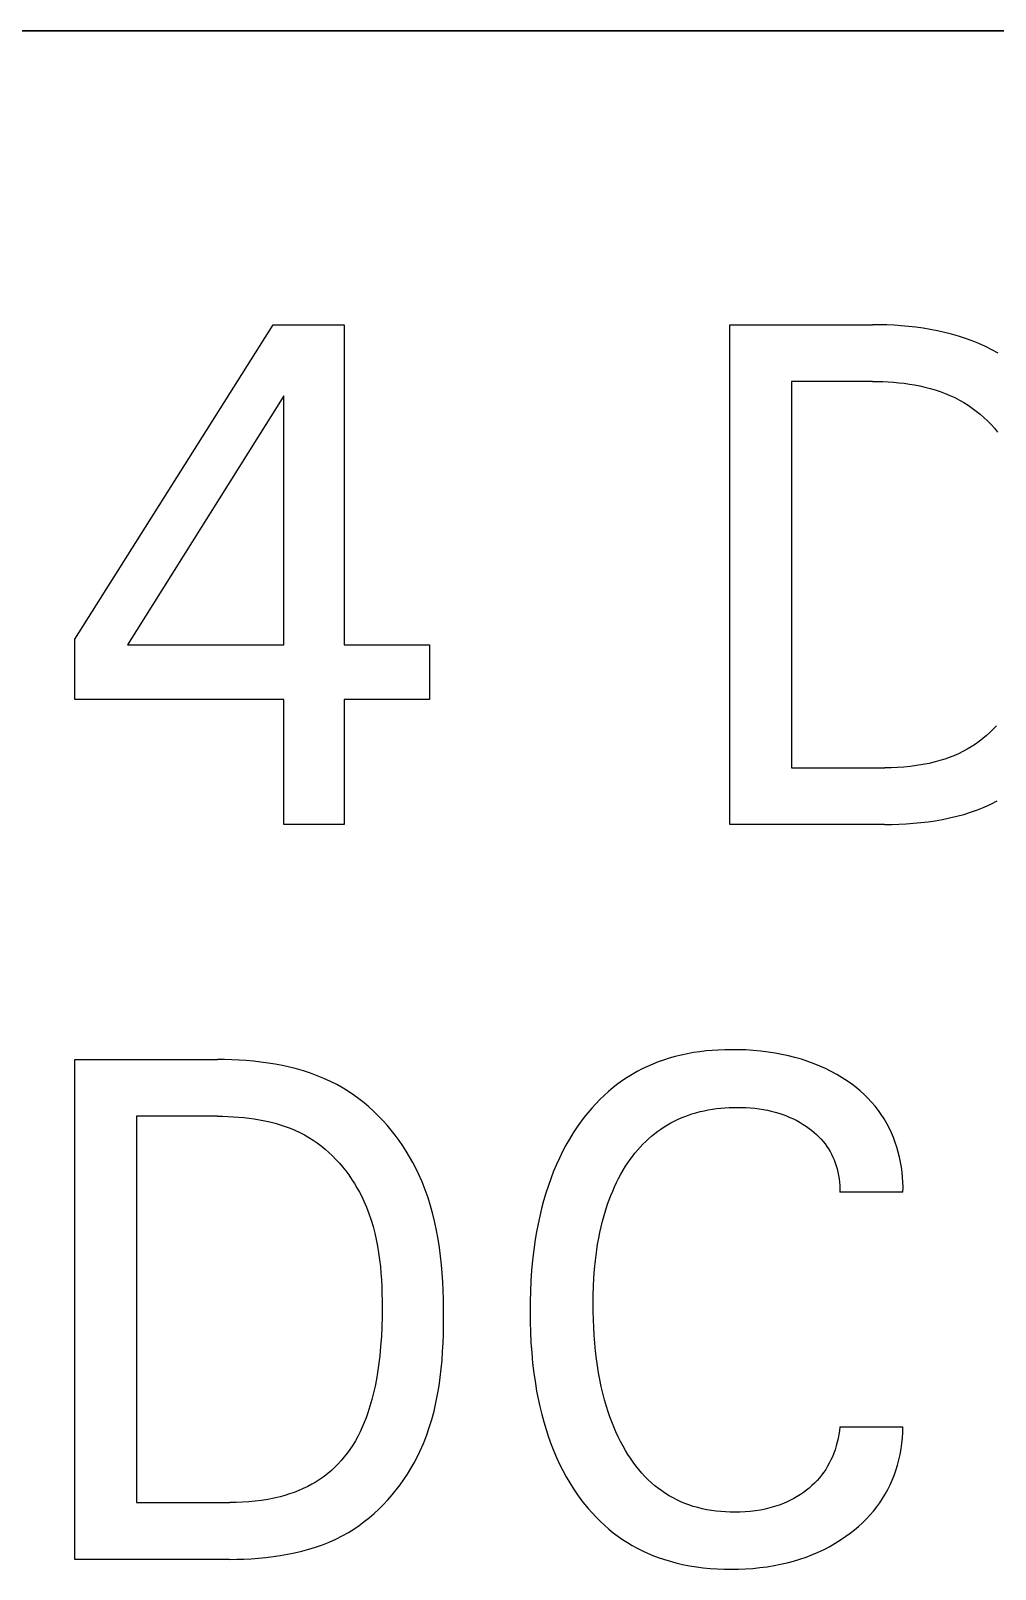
# Model space of a CAD drawing. Extents: x 10 to 952, y 6 to 232.
# Drawn here: x 802.125 to 804.522, y 202.405 to 206.229 of the extents above; entities that cross this region are included whole.
import ezdxf

# ---------------------------------------------------------------- set-up
doc = ezdxf.new("R2010")
doc.units = 0
doc.header["$LTSCALE"] = 5
doc.header["$MEASUREMENT"] = 0
doc.layers.get('0').update_dxf_attribs({"linetype": 'CONTINUOUS'})

msp = doc.modelspace()

# ---------------------------------------------------------------- linework, layer by layer
at = {"color": 7, "linetype": 'Continuous'}
for p, q in [((802.015, 206.2291), (812.2447, 206.2291)), ((812.2447, 206.2291), (802.015, 206.2291)), ((802.2342, 204.7166), (802.727, 205.4984)), ((802.727, 205.4984), (802.9037, 205.4984)), ((802.9037, 205.4984), (802.9037, 204.7025)), ((803.8624, 204.2562), (803.8624, 205.4984)), ((803.8624, 205.4984), (804.2166, 205.4984)), ((804.2344, 205.4982), (804.2166, 205.4984)), ((804.2524, 205.4977), (804.2344, 205.4982)), ((804.2704, 205.4969), (804.2524, 205.4977)), ((804.2885, 205.4957), (804.2704, 205.4969)), ((804.3065, 205.4941), (804.2885, 205.4957)), ((804.3246, 205.4921), (804.3065, 205.4941)), ((804.3426, 205.4896), (804.3246, 205.4921)), ((804.3605, 205.4867), (804.3426, 205.4896)), ((804.3783, 205.4833), (804.3605, 205.4867)), ((804.396, 205.4794), (804.3783, 205.4833)), ((804.4135, 205.475), (804.396, 205.4794)), ((804.4308, 205.47), (804.4135, 205.475)), ((804.4479, 205.4645), (804.4308, 205.47)), ((804.4647, 205.4583), (804.4479, 205.4645)), ((804.4813, 205.4516), (804.4647, 205.4583)), ((804.4976, 205.4442), (804.4813, 205.4516)), ((804.5135, 205.4361), (804.4976, 205.4442)), ((804.5291, 205.4273), (804.5135, 205.4361)), ((804.0153, 205.3575), (804.0153, 204.397)), ((804.2166, 205.3575), (804.0153, 205.3575)), ((804.2166, 205.3575), (804.2296, 205.3574)), ((804.2296, 205.3574), (804.2427, 205.357)), ((804.2427, 205.357), (804.2558, 205.3564)), ((804.2558, 205.3564), (804.269, 205.3555)), ((804.269, 205.3555), (804.2822, 205.3543)), ((804.2822, 205.3543), (804.2953, 205.3528)), ((804.2953, 205.3528), (804.3084, 205.3509)), ((804.3084, 205.3509), (804.3215, 205.3488)), ((804.3215, 205.3488), (804.3345, 205.3462)), ((804.3345, 205.3462), (804.3473, 205.3433)), ((804.3473, 205.3433), (804.3601, 205.34)), ((804.3601, 205.34), (804.3727, 205.3363)), ((804.3727, 205.3363), (804.3851, 205.3322)), ((804.3851, 205.3322), (804.3974, 205.3277)), ((804.3974, 205.3277), (804.4094, 205.3226)), ((802.754, 205.3214), (802.3649, 204.7025)), ((802.754, 204.7025), (802.754, 205.3214)), ((804.4094, 205.3226), (804.4213, 205.3172)), ((804.4213, 205.3172), (804.4329, 205.3112)), ((804.4329, 205.3112), (804.4442, 205.3048)), ((804.4442, 205.3048), (804.4546, 205.2982)), ((804.4546, 205.2982), (804.4648, 205.2912)), ((804.4648, 205.2912), (804.4747, 205.2838)), ((804.4747, 205.2838), (804.4843, 205.2759)), ((804.4843, 205.2759), (804.4936, 205.2677)), ((804.4936, 205.2677), (804.5026, 205.2591)), ((804.5026, 205.2591), (804.5114, 205.2502)), ((804.5114, 205.2502), (804.5198, 205.241)), ((804.5198, 205.241), (804.5279, 205.2314)), ((802.2342, 204.5669), (802.2342, 204.7166)), ((802.3649, 204.7025), (802.754, 204.7025)), ((802.9037, 204.7025), (803.1153, 204.7025)), ((803.1153, 204.7025), (803.1153, 204.5669)), ((802.754, 204.5669), (802.2342, 204.5669)), ((802.754, 204.2562), (802.754, 204.5669)), ((802.9037, 204.5669), (802.9037, 204.2562)), ((803.1153, 204.5669), (802.9037, 204.5669)), ((804.5086, 204.485), (804.5, 204.4771)), ((804.5168, 204.4932), (804.5086, 204.485)), ((804.5247, 204.5017), (804.5168, 204.4932)), ((804.4623, 204.4491), (804.4519, 204.443)), ((804.4725, 204.4557), (804.4623, 204.4491)), ((804.482, 204.4625), (804.4725, 204.4557)), ((804.4911, 204.4696), (804.482, 204.4625)), ((804.5, 204.4771), (804.4911, 204.4696)), ((804.3575, 204.408), (804.342, 204.4049)), ((804.3729, 204.4117), (804.3575, 204.408)), ((804.3846, 204.415), (804.3729, 204.4117)), ((804.3963, 204.4186), (804.3846, 204.415)), ((804.4077, 204.4227), (804.3963, 204.4186)), ((804.4191, 204.4271), (804.4077, 204.4227)), ((804.4302, 204.432), (804.4191, 204.4271)), ((804.4411, 204.4373), (804.4302, 204.432)), ((804.4519, 204.443), (804.4411, 204.4373)), ((804.0153, 204.397), (804.2475, 204.397)), ((804.2633, 204.3972), (804.2475, 204.397)), ((804.2791, 204.3978), (804.2633, 204.3972)), ((804.2949, 204.3989), (804.2791, 204.3978)), ((804.3107, 204.4003), (804.2949, 204.3989)), ((804.3264, 204.4024), (804.3107, 204.4003)), ((804.342, 204.4049), (804.3264, 204.4024)), ((804.4608, 204.2865), (804.4778, 204.2925)), ((804.4778, 204.2925), (804.4945, 204.2991)), ((804.4945, 204.2991), (804.5108, 204.3064)), ((804.5108, 204.3064), (804.5269, 204.3145)), ((802.9037, 204.2562), (802.754, 204.2562)), ((804.2467, 204.2562), (803.8624, 204.2562)), ((804.2467, 204.2562), (804.2646, 204.2563)), ((804.2646, 204.2563), (804.2826, 204.2569)), ((804.2826, 204.2569), (804.3006, 204.2577)), ((804.3006, 204.2577), (804.3187, 204.259)), ((804.3187, 204.259), (804.3368, 204.2607)), ((804.3368, 204.2607), (804.3549, 204.2629)), ((804.3549, 204.2629), (804.3729, 204.2655)), ((804.3729, 204.2655), (804.3908, 204.2686)), ((804.3908, 204.2686), (804.4086, 204.2722)), ((804.4086, 204.2722), (804.4262, 204.2764)), ((804.4262, 204.2764), (804.4436, 204.2812)), ((804.4436, 204.2812), (804.4608, 204.2865)), ((803.7413, 203.683), (803.7261, 203.6792)), ((803.7566, 203.6862), (803.7413, 203.683)), ((803.772, 203.6889), (803.7566, 203.6862)), ((803.7875, 203.6912), (803.772, 203.6889)), ((803.803, 203.693), (803.7875, 203.6912)), ((803.8186, 203.6944), (803.803, 203.693)), ((803.8343, 203.6954), (803.8186, 203.6944)), ((803.8499, 203.696), (803.8343, 203.6954)), ((803.8656, 203.6963), (803.8499, 203.696)), ((803.884, 203.6961), (803.8656, 203.6963)), ((803.9023, 203.6955), (803.884, 203.6961)), ((803.9206, 203.6943), (803.9023, 203.6955)), ((803.9389, 203.6926), (803.9206, 203.6943)), ((803.9571, 203.6904), (803.9389, 203.6926)), ((803.9752, 203.6876), (803.9571, 203.6904)), ((803.9916, 203.6845), (803.9752, 203.6876)), ((804.0079, 203.681), (803.9916, 203.6845)), ((804.0241, 203.6769), (804.0079, 203.681)), ((802.2342, 202.4294), (802.2342, 203.6716)), ((802.2342, 203.6716), (802.5884, 203.6716)), ((802.6062, 203.6715), (802.5884, 203.6716)), ((802.6242, 203.671), (802.6062, 203.6715)), ((802.6422, 203.6702), (802.6242, 203.671)), ((802.6603, 203.669), (802.6422, 203.6702)), ((802.6783, 203.6674), (802.6603, 203.669)), ((802.6964, 203.6654), (802.6783, 203.6674)), ((802.7143, 203.6629), (802.6964, 203.6654)), ((802.7323, 203.66), (802.7143, 203.6629)), ((802.7501, 203.6566), (802.7323, 203.66)), ((802.7677, 203.6527), (802.7501, 203.6566)), ((802.7853, 203.6483), (802.7677, 203.6527)), ((802.8026, 203.6433), (802.7853, 203.6483)), ((802.8197, 203.6377), (802.8026, 203.6433)), ((803.6318, 203.6419), (803.6193, 203.6348)), ((803.6445, 203.6485), (803.6318, 203.6419)), ((803.6575, 203.6547), (803.6445, 203.6485)), ((803.6706, 203.6604), (803.6575, 203.6547)), ((803.6839, 203.6657), (803.6706, 203.6604)), ((803.6974, 203.6706), (803.6839, 203.6657)), ((803.7111, 203.675), (803.6974, 203.6706)), ((803.7261, 203.6792), (803.7111, 203.675)), ((804.0401, 203.6723), (804.0241, 203.6769)), ((804.0559, 203.6672), (804.0401, 203.6723)), ((804.0716, 203.6615), (804.0559, 203.6672)), ((804.0861, 203.6555), (804.0716, 203.6615)), ((804.1004, 203.6491), (804.0861, 203.6555)), ((804.1144, 203.6421), (804.1004, 203.6491)), ((804.1282, 203.6346), (804.1144, 203.6421)), ((802.8365, 203.6316), (802.8197, 203.6377)), ((802.8531, 203.6248), (802.8365, 203.6316)), ((802.8694, 203.6174), (802.8531, 203.6248)), ((802.8853, 203.6094), (802.8694, 203.6174)), ((802.9009, 203.6006), (802.8853, 203.6094)), ((803.5835, 203.611), (803.5719, 203.602)), ((803.5952, 203.6193), (803.5835, 203.611)), ((803.6071, 203.6273), (803.5952, 203.6193)), ((803.6193, 203.6348), (803.6071, 203.6273)), ((804.1416, 203.6265), (804.1282, 203.6346)), ((804.1548, 203.6179), (804.1416, 203.6265)), ((804.1656, 203.6102), (804.1548, 203.6179)), ((804.1761, 203.6021), (804.1656, 203.6102)), ((802.9144, 203.5923), (802.9009, 203.6006)), ((802.9275, 203.5834), (802.9144, 203.5923)), ((802.9404, 203.574), (802.9275, 203.5834)), ((802.9529, 203.5642), (802.9404, 203.574)), ((803.5391, 203.5724), (803.5289, 203.5618)), ((803.5497, 203.5827), (803.5391, 203.5724)), ((803.5606, 203.5925), (803.5497, 203.5827)), ((803.5719, 203.602), (803.5606, 203.5925)), ((804.1863, 203.5937), (804.1761, 203.6021)), ((804.1961, 203.5848), (804.1863, 203.5937)), ((804.2056, 203.5755), (804.1961, 203.5848)), ((804.2146, 203.5659), (804.2056, 203.5755)), ((804.2232, 203.5559), (804.2146, 203.5659)), ((802.3871, 203.5308), (802.3871, 202.5703)), ((802.5884, 203.5308), (802.3871, 203.5308)), ((802.5884, 203.5308), (802.6014, 203.5307)), ((802.6014, 203.5307), (802.6145, 203.5303)), ((802.6145, 203.5303), (802.6276, 203.5297)), ((802.6276, 203.5297), (802.6408, 203.5287)), ((802.6408, 203.5287), (802.6539, 203.5275)), ((802.6539, 203.5275), (802.6671, 203.526)), ((802.965, 203.5538), (802.9529, 203.5642)), ((802.9769, 203.5431), (802.965, 203.5538)), ((802.9883, 203.5319), (802.9769, 203.5431)), ((802.9994, 203.5203), (802.9883, 203.5319)), ((803.5003, 203.5282), (803.4914, 203.5164)), ((803.5094, 203.5397), (803.5003, 203.5282)), ((803.519, 203.5509), (803.5094, 203.5397)), ((803.5289, 203.5618), (803.519, 203.5509)), ((803.7412, 203.5266), (803.7501, 203.5302)), ((803.7501, 203.5302), (803.7591, 203.5335)), ((803.7591, 203.5335), (803.7681, 203.5365)), ((803.7681, 203.5365), (803.7781, 203.5395)), ((803.7781, 203.5395), (803.7882, 203.5422)), ((803.7882, 203.5422), (803.7984, 203.5445)), ((803.7984, 203.5445), (803.8087, 203.5466)), ((803.8087, 203.5466), (803.819, 203.5483)), ((803.819, 203.5483), (803.8293, 203.5497)), ((803.8293, 203.5497), (803.8397, 203.5509)), ((803.8397, 203.5509), (803.8501, 203.5517)), ((803.8501, 203.5517), (803.8605, 203.5523)), ((803.8605, 203.5523), (803.871, 203.5527)), ((803.871, 203.5527), (803.8814, 203.5528)), ((803.8814, 203.5528), (803.8922, 203.5526)), ((803.8922, 203.5526), (803.903, 203.5522)), ((803.903, 203.5522), (803.9138, 203.5515)), ((803.9138, 203.5515), (803.9245, 203.5505)), ((803.9245, 203.5505), (803.9352, 203.5492)), ((803.9352, 203.5492), (803.9459, 203.5475)), ((803.9459, 203.5475), (803.9556, 203.5457)), ((803.9556, 203.5457), (803.9652, 203.5435)), ((803.9652, 203.5435), (803.9748, 203.541)), ((803.9748, 203.541), (803.9843, 203.5382)), ((803.9843, 203.5382), (803.9937, 203.5351)), ((803.9937, 203.5351), (804.0029, 203.5316)), ((804.0029, 203.5316), (804.0116, 203.528)), ((804.0116, 203.528), (804.0201, 203.5241)), ((804.2314, 203.5454), (804.2232, 203.5559)), ((804.2388, 203.5349), (804.2314, 203.5454)), ((804.2458, 203.5241), (804.2388, 203.5349)), ((802.6671, 203.526), (802.6802, 203.5242)), ((802.6802, 203.5242), (802.6933, 203.522)), ((802.6933, 203.522), (802.7062, 203.5195)), ((802.7062, 203.5195), (802.7191, 203.5166)), ((802.7191, 203.5166), (802.7319, 203.5133)), ((802.7319, 203.5133), (802.7445, 203.5096)), ((802.7445, 203.5096), (802.7569, 203.5055)), ((802.7569, 203.5055), (802.7692, 203.5009)), ((802.7692, 203.5009), (802.7812, 203.4959)), ((802.7812, 203.4959), (802.7931, 203.4904)), ((802.7931, 203.4904), (802.8046, 203.4845)), ((803.0101, 203.5083), (802.9994, 203.5203)), ((803.0205, 203.496), (803.0101, 203.5083)), ((803.0304, 203.4834), (803.0205, 203.496)), ((803.473, 203.4894), (803.4637, 203.4742)), ((803.4829, 203.5044), (803.473, 203.4894)), ((803.4914, 203.5164), (803.4829, 203.5044)), ((803.6754, 203.4878), (803.683, 203.4936)), ((803.683, 203.4936), (803.6909, 203.4991)), ((803.6909, 203.4991), (803.6988, 203.5044)), ((803.6988, 203.5044), (803.707, 203.5094)), ((803.707, 203.5094), (803.7154, 203.5141)), ((803.7154, 203.5141), (803.7238, 203.5185)), ((803.7238, 203.5185), (803.7325, 203.5227)), ((803.7325, 203.5227), (803.7412, 203.5266)), ((804.0201, 203.5241), (804.0285, 203.5199)), ((804.0285, 203.5199), (804.0367, 203.5153)), ((804.0367, 203.5153), (804.0447, 203.5104)), ((804.0447, 203.5104), (804.0526, 203.5052)), ((804.0526, 203.5052), (804.0591, 203.5006)), ((804.0591, 203.5006), (804.0654, 203.4958)), ((804.0654, 203.4958), (804.0715, 203.4908)), ((804.0715, 203.4908), (804.0775, 203.4855)), ((804.2522, 203.513), (804.2458, 203.5241)), ((804.2582, 203.5016), (804.2522, 203.513)), ((804.2637, 203.4899), (804.2582, 203.5016)), ((804.2687, 203.478), (804.2637, 203.4899)), ((802.8046, 203.4845), (802.8159, 203.478)), ((802.8159, 203.478), (802.8264, 203.4715)), ((802.8264, 203.4715), (802.8366, 203.4645)), ((802.8366, 203.4645), (802.8465, 203.457)), ((802.8465, 203.457), (802.8561, 203.4492)), ((803.04, 203.4704), (803.0304, 203.4834)), ((803.0491, 203.4572), (803.04, 203.4704)), ((803.0579, 203.4437), (803.0491, 203.4572)), ((803.4548, 203.4586), (803.4464, 203.4428)), ((803.4637, 203.4742), (803.4548, 203.4586)), ((803.6328, 203.4466), (803.6393, 203.454)), ((803.6393, 203.454), (803.6461, 203.4612)), ((803.6461, 203.4612), (803.6531, 203.4683)), ((803.6531, 203.4683), (803.6603, 203.475)), ((803.6603, 203.475), (803.6678, 203.4816)), ((803.6678, 203.4816), (803.6754, 203.4878)), ((804.0775, 203.4855), (804.0832, 203.48)), ((804.0832, 203.48), (804.0886, 203.4743)), ((804.0886, 203.4743), (804.0939, 203.4683)), ((804.0939, 203.4683), (804.0988, 203.4621)), ((804.0988, 203.4621), (804.1033, 203.4559)), ((804.1033, 203.4559), (804.1074, 203.4495)), ((804.2733, 203.4659), (804.2687, 203.478)), ((804.2773, 203.4536), (804.2733, 203.4659)), ((804.2808, 203.4415), (804.2773, 203.4536)), ((802.8561, 203.4492), (802.8654, 203.441)), ((802.8654, 203.441), (802.8744, 203.4324)), ((802.8744, 203.4324), (802.8832, 203.4235)), ((802.8832, 203.4235), (802.8916, 203.4142)), ((802.8916, 203.4142), (802.8997, 203.4047)), ((803.0662, 203.43), (803.0579, 203.4437)), ((803.074, 203.416), (803.0662, 203.43)), ((803.0814, 203.4019), (803.074, 203.416)), ((803.4386, 203.4268), (803.4312, 203.4105)), ((803.4464, 203.4428), (803.4386, 203.4268)), ((803.6033, 203.4066), (803.6088, 203.4149)), ((803.6088, 203.4149), (803.6144, 203.4231)), ((803.6144, 203.4231), (803.6203, 203.4311)), ((803.6203, 203.4311), (803.6264, 203.4389)), ((803.6264, 203.4389), (803.6328, 203.4466)), ((804.1074, 203.4495), (804.1113, 203.443)), ((804.1113, 203.443), (804.1149, 203.4362)), ((804.1149, 203.4362), (804.1183, 203.4293)), ((804.1183, 203.4293), (804.1213, 203.4223)), ((804.1213, 203.4223), (804.1241, 203.4151)), ((804.1241, 203.4151), (804.1265, 203.4078)), ((804.2839, 203.4293), (804.2808, 203.4415)), ((804.2865, 203.417), (804.2839, 203.4293)), ((804.2886, 203.4046), (804.2865, 203.417)), ((802.8997, 203.4047), (802.9075, 203.3949)), ((802.9075, 203.3949), (802.915, 203.3848)), ((802.915, 203.3848), (802.9221, 203.3745)), ((802.9221, 203.3745), (802.9289, 203.3639)), ((803.0884, 203.3876), (803.0814, 203.4019)), ((803.0971, 203.3681), (803.0884, 203.3876)), ((803.4178, 203.3774), (803.4111, 203.3587)), ((803.4242, 203.3941), (803.4178, 203.3774)), ((803.4312, 203.4105), (803.4242, 203.3941)), ((803.5806, 203.366), (803.5859, 203.3764)), ((803.5859, 203.3764), (803.5914, 203.3866)), ((803.5914, 203.3866), (803.5972, 203.3967)), ((803.5972, 203.3967), (803.6033, 203.4066)), ((804.1265, 203.4078), (804.1289, 203.3998)), ((804.1289, 203.3998), (804.1309, 203.3917)), ((804.1309, 203.3917), (804.1325, 203.3836)), ((804.1325, 203.3836), (804.1339, 203.3754)), ((804.1339, 203.3754), (804.1349, 203.3671)), ((804.2903, 203.3922), (804.2886, 203.4046)), ((804.2916, 203.3797), (804.2903, 203.3922)), ((804.2924, 203.3672), (804.2916, 203.3797)), ((802.9289, 203.3639), (802.9353, 203.3531)), ((802.9353, 203.3531), (802.9414, 203.3422)), ((802.9414, 203.3422), (802.9471, 203.3311)), ((803.1049, 203.3483), (803.0971, 203.3681)), ((803.112, 203.3283), (803.1049, 203.3483)), ((803.405, 203.3399), (803.3994, 203.3209)), ((803.4111, 203.3587), (803.405, 203.3399)), ((803.5665, 203.3341), (803.571, 203.3449)), ((803.571, 203.3449), (803.5756, 203.3555)), ((803.5756, 203.3555), (803.5806, 203.366)), ((804.1349, 203.3671), (804.1355, 203.3589)), ((804.1355, 203.3589), (804.1358, 203.3506)), ((804.1358, 203.3506), (804.1358, 203.3424)), ((804.2926, 203.3424), (804.1358, 203.3424)), ((804.2927, 203.3548), (804.2924, 203.3672)), ((804.2926, 203.3424), (804.2927, 203.3548)), ((802.9471, 203.3311), (802.9525, 203.3199)), ((802.9525, 203.3199), (802.9592, 203.3044)), ((802.9592, 203.3044), (802.9652, 203.2887)), ((803.1184, 203.3081), (803.112, 203.3283)), ((803.1241, 203.2877), (803.1184, 203.3081)), ((803.3944, 203.3018), (803.3898, 203.2825)), ((803.3994, 203.3209), (803.3944, 203.3018)), ((803.5496, 203.2844), (803.5538, 203.2984)), ((803.5538, 203.2984), (803.5584, 203.3123)), ((803.5584, 203.3123), (803.5624, 203.3233)), ((803.5624, 203.3233), (803.5665, 203.3341)), ((802.9652, 203.2887), (802.9706, 203.2728)), ((802.9706, 203.2728), (802.9754, 203.2567)), ((803.1291, 203.2671), (803.1241, 203.2877)), ((803.1335, 203.2464), (803.1291, 203.2671)), ((803.3856, 203.2632), (803.3819, 203.2437)), ((803.3898, 203.2825), (803.3856, 203.2632)), ((803.5423, 203.2561), (803.5458, 203.2703)), ((803.5458, 203.2703), (803.5496, 203.2844)), ((802.9754, 203.2567), (802.9797, 203.2405)), ((802.9797, 203.2405), (802.9834, 203.2241)), ((802.9834, 203.2241), (802.9866, 203.2076)), ((803.1373, 203.2254), (803.1335, 203.2464)), ((803.1406, 203.2043), (803.1373, 203.2254)), ((803.3787, 203.2242), (803.375, 203.1987)), ((803.3819, 203.2437), (803.3787, 203.2242)), ((803.5337, 203.213), (803.5363, 203.2274)), ((803.5363, 203.2274), (803.5391, 203.2418)), ((803.5391, 203.2418), (803.5423, 203.2561)), ((802.9866, 203.2076), (802.9893, 203.191)), ((802.9893, 203.191), (802.9916, 203.1743)), ((803.1433, 203.1831), (803.1406, 203.2043)), ((803.1456, 203.1618), (803.1433, 203.1831)), ((803.375, 203.1987), (803.372, 203.1732)), ((803.5281, 203.1719), (803.5315, 203.1985)), ((803.5315, 203.1985), (803.5337, 203.213)), ((802.9916, 203.1743), (802.9935, 203.1575)), ((802.9935, 203.1575), (802.995, 203.1407)), ((803.1474, 203.1404), (803.1456, 203.1618)), ((803.3696, 203.1476), (803.3678, 203.122)), ((803.372, 203.1732), (803.3696, 203.1476)), ((803.5245, 203.1293), (803.526, 203.1506)), ((803.526, 203.1506), (803.5281, 203.1719)), ((802.995, 203.1407), (802.9962, 203.1238)), ((802.9962, 203.1238), (802.997, 203.1069)), ((802.997, 203.1069), (802.9976, 203.09)), ((803.1488, 203.1189), (803.1474, 203.1404)), ((803.1498, 203.0974), (803.1488, 203.1189)), ((803.3678, 203.122), (803.3666, 203.0963)), ((803.5228, 203.0865), (803.5234, 203.1079)), ((803.5234, 203.1079), (803.5245, 203.1293)), ((802.9976, 203.09), (802.9979, 203.0731)), ((802.9979, 203.0731), (802.998, 203.0563)), ((803.1505, 203.0758), (803.1498, 203.0974)), ((803.1508, 203.0541), (803.1505, 203.0758)), ((803.3659, 203.0705), (803.3656, 203.0448)), ((803.3666, 203.0963), (803.3659, 203.0705)), ((803.5225, 203.0651), (803.5228, 203.0865)), ((802.9978, 203.0319), (802.9971, 203.0076)), ((802.998, 203.0563), (802.9978, 203.0319)), ((803.1509, 203.0325), (803.1508, 203.0541)), ((803.1508, 203.0108), (803.1509, 203.0325)), ((803.3656, 203.0448), (803.3659, 203.0193)), ((803.5226, 203.0453), (803.5225, 203.0651)), ((803.5231, 203.0256), (803.5226, 203.0453)), ((802.9971, 203.0076), (802.996, 202.9835)), ((803.1503, 202.9891), (803.1508, 203.0108)), ((803.3659, 203.0193), (803.3666, 202.9937)), ((803.3666, 202.9937), (803.3679, 202.9682)), ((803.5239, 203.0059), (803.5231, 203.0256)), ((803.525, 202.9863), (803.5239, 203.0059)), ((802.9943, 202.9593), (802.992, 202.9353)), ((802.996, 202.9835), (802.9943, 202.9593)), ((803.1484, 202.9458), (803.1495, 202.9674)), ((803.1495, 202.9674), (803.1503, 202.9891)), ((803.3679, 202.9682), (803.3697, 202.9427)), ((803.5265, 202.9666), (803.525, 202.9863)), ((803.5285, 202.947), (803.5265, 202.9666)), ((802.992, 202.9353), (802.9891, 202.9113)), ((803.1449, 202.9029), (803.1469, 202.9243)), ((803.1469, 202.9243), (803.1484, 202.9458)), ((803.3697, 202.9427), (803.3721, 202.9173)), ((803.3721, 202.9173), (803.3751, 202.892)), ((803.5308, 202.9274), (803.5285, 202.947)), ((803.5332, 202.9103), (803.5308, 202.9274)), ((802.9837, 202.8771), (802.9804, 202.8602)), ((802.9866, 202.8942), (802.9837, 202.8771)), ((802.9891, 202.9113), (802.9866, 202.8942)), ((803.1395, 202.8604), (803.1424, 202.8816)), ((803.1424, 202.8816), (803.1449, 202.9029)), ((803.3751, 202.892), (803.3788, 202.8667)), ((803.5359, 202.8932), (803.5332, 202.9103)), ((803.539, 202.8762), (803.5359, 202.8932)), ((802.9767, 202.8433), (802.9725, 202.8265)), ((802.9804, 202.8602), (802.9767, 202.8433)), ((803.1317, 202.8184), (803.1359, 202.8393)), ((803.1359, 202.8393), (803.1395, 202.8604)), ((803.3788, 202.8667), (803.382, 202.8473)), ((803.382, 202.8473), (803.3858, 202.8281)), ((803.5425, 202.8593), (803.539, 202.8762)), ((803.5465, 202.8425), (803.5425, 202.8593)), ((803.5508, 202.8258), (803.5465, 202.8425)), ((802.9677, 202.8098), (802.9624, 202.7933)), ((802.9725, 202.8265), (802.9677, 202.8098)), ((803.1269, 202.7977), (803.1317, 202.8184)), ((803.3858, 202.8281), (803.3899, 202.8089)), ((803.3899, 202.8089), (803.3946, 202.7898)), ((803.5556, 202.8092), (803.5508, 202.8258)), ((803.5597, 202.7964), (803.5556, 202.8092)), ((802.9536, 202.7695), (802.9487, 202.7578)), ((802.9582, 202.7814), (802.9536, 202.7695)), ((802.9624, 202.7933), (802.9582, 202.7814)), ((803.1152, 202.7569), (803.1214, 202.7772)), ((803.1214, 202.7772), (803.1269, 202.7977)), ((803.3946, 202.7898), (803.3997, 202.7709)), ((803.3997, 202.7709), (803.4053, 202.7521)), ((803.564, 202.7837), (803.5597, 202.7964)), ((803.5687, 202.7711), (803.564, 202.7837)), ((803.5737, 202.7587), (803.5687, 202.7711)), ((802.9315, 202.7238), (802.925, 202.7129)), ((802.9376, 202.7349), (802.9315, 202.7238)), ((802.9433, 202.7463), (802.9376, 202.7349)), ((802.9487, 202.7578), (802.9433, 202.7463)), ((803.1004, 202.717), (803.1082, 202.7368)), ((803.1082, 202.7368), (803.1152, 202.7569)), ((803.4053, 202.7521), (803.4114, 202.7334)), ((803.4114, 202.7334), (803.4181, 202.715)), ((803.579, 202.7463), (803.5737, 202.7587)), ((803.5846, 202.7342), (803.579, 202.7463)), ((803.5906, 202.7221), (803.5846, 202.7342)), ((804.1314, 202.7301), (804.1292, 202.7207)), ((804.1332, 202.7396), (804.1314, 202.7301)), ((804.1347, 202.7492), (804.1332, 202.7396)), ((804.1358, 202.7587), (804.1347, 202.7492)), ((804.1358, 202.7587), (804.2926, 202.7587)), ((804.29, 202.7176), (804.2914, 202.7313)), ((804.2914, 202.7313), (804.2923, 202.745)), ((804.2923, 202.745), (804.2926, 202.7587)), ((802.9112, 202.693), (802.904, 202.6838)), ((802.918, 202.7024), (802.9112, 202.693)), ((802.925, 202.7129), (802.918, 202.7024)), ((803.0848, 202.6832), (803.0918, 202.6975)), ((803.0918, 202.6975), (803.1004, 202.717)), ((803.4181, 202.715), (803.4246, 202.6985)), ((803.4246, 202.6985), (803.4316, 202.6822)), ((803.597, 202.7103), (803.5906, 202.7221)), ((803.6028, 202.7002), (803.597, 202.7103)), ((803.6088, 202.6903), (803.6028, 202.7002)), ((803.6151, 202.6806), (803.6088, 202.6903)), ((804.1205, 202.6929), (804.1171, 202.6846)), ((804.1237, 202.702), (804.1205, 202.6929)), ((804.1266, 202.7113), (804.1237, 202.702)), ((804.1292, 202.7207), (804.1266, 202.7113)), ((804.2825, 202.6768), (804.2855, 202.6903)), ((804.2855, 202.6903), (804.288, 202.7039)), ((804.288, 202.7039), (804.29, 202.7176)), ((802.8718, 202.6504), (802.8629, 202.6428)), ((802.8803, 202.6582), (802.8718, 202.6504)), ((802.8886, 202.6664), (802.8803, 202.6582)), ((802.8965, 202.675), (802.8886, 202.6664)), ((802.904, 202.6838), (802.8965, 202.675)), ((803.0609, 202.6415), (803.0693, 202.6551)), ((803.0693, 202.6551), (803.0773, 202.669)), ((803.0773, 202.669), (803.0848, 202.6832)), ((803.4316, 202.6822), (803.439, 202.6661)), ((803.439, 202.6661), (803.4469, 202.6503)), ((803.4469, 202.6503), (803.4554, 202.6347)), ((803.6218, 202.671), (803.6151, 202.6806)), ((803.6287, 202.6617), (803.6218, 202.671)), ((803.6359, 202.6527), (803.6287, 202.6617)), ((803.6434, 202.6439), (803.6359, 202.6527)), ((804.1006, 202.6531), (804.0956, 202.6457)), ((804.1052, 202.6607), (804.1006, 202.6531)), ((804.1095, 202.6685), (804.1052, 202.6607)), ((804.1135, 202.6765), (804.1095, 202.6685)), ((804.1171, 202.6846), (804.1135, 202.6765)), ((804.2705, 202.6381), (804.2748, 202.6502)), ((804.2748, 202.6502), (804.2789, 202.6634)), ((804.2789, 202.6634), (804.2825, 202.6768)), ((802.8129, 202.6105), (802.802, 202.6053)), ((802.8236, 202.6162), (802.8129, 202.6105)), ((802.8341, 202.6224), (802.8236, 202.6162)), ((802.8443, 202.629), (802.8341, 202.6224)), ((802.8537, 202.6357), (802.8443, 202.629)), ((802.8629, 202.6428), (802.8537, 202.6357)), ((803.0331, 202.6021), (803.0428, 202.6149)), ((803.0428, 202.6149), (803.0521, 202.628)), ((803.0521, 202.628), (803.0609, 202.6415)), ((803.4554, 202.6347), (803.4643, 202.6194)), ((803.4643, 202.6194), (803.4737, 202.6044)), ((803.6513, 202.6354), (803.6434, 202.6439)), ((803.6595, 202.6272), (803.6513, 202.6354)), ((803.6679, 202.6193), (803.6595, 202.6272)), ((803.6762, 202.6123), (803.6679, 202.6193)), ((803.6846, 202.6056), (803.6762, 202.6123)), ((804.0662, 202.6126), (804.0595, 202.6067)), ((804.0727, 202.6187), (804.0662, 202.6126)), ((804.0789, 202.6251), (804.0727, 202.6187)), ((804.0848, 202.6317), (804.0789, 202.6251)), ((804.0903, 202.6386), (804.0848, 202.6317)), ((804.0956, 202.6457), (804.0903, 202.6386)), ((804.2548, 202.6029), (804.2605, 202.6144)), ((804.2605, 202.6144), (804.2657, 202.6261)), ((804.2657, 202.6261), (804.2705, 202.6381)), ((802.6509, 202.5711), (802.6351, 202.5705)), ((802.6667, 202.5721), (802.6509, 202.5711)), ((802.6824, 202.5736), (802.6667, 202.5721)), ((802.6981, 202.5756), (802.6824, 202.5736)), ((802.7138, 202.5782), (802.6981, 202.5756)), ((802.7293, 202.5813), (802.7138, 202.5782)), ((802.7447, 202.585), (802.7293, 202.5813)), ((802.7564, 202.5882), (802.7447, 202.585)), ((802.768, 202.5919), (802.7564, 202.5882)), ((802.7795, 202.5959), (802.768, 202.5919)), ((802.7908, 202.6004), (802.7795, 202.5959)), ((802.802, 202.6053), (802.7908, 202.6004)), ((803.0014, 202.5657), (803.0123, 202.5775)), ((803.0123, 202.5775), (803.0229, 202.5896)), ((803.0229, 202.5896), (803.0331, 202.6021)), ((803.4737, 202.6044), (803.4837, 202.5897)), ((803.4837, 202.5897), (803.4922, 202.578)), ((803.4922, 202.578), (803.501, 202.5666)), ((803.6934, 202.5993), (803.6846, 202.6056)), ((803.7023, 202.5933), (803.6934, 202.5993)), ((803.7115, 202.5876), (803.7023, 202.5933)), ((803.721, 202.5823), (803.7115, 202.5876)), ((803.7306, 202.5773), (803.721, 202.5823)), ((803.7403, 202.5727), (803.7306, 202.5773)), ((803.7503, 202.5685), (803.7403, 202.5727)), ((804.0045, 202.5722), (803.9958, 202.5684)), ((804.013, 202.5763), (804.0045, 202.5722)), ((804.0214, 202.5807), (804.013, 202.5763)), ((804.0296, 202.5854), (804.0214, 202.5807)), ((804.0376, 202.5905), (804.0296, 202.5854)), ((804.0454, 202.5958), (804.0376, 202.5905)), ((804.0526, 202.6011), (804.0454, 202.5958)), ((804.0595, 202.6067), (804.0526, 202.6011)), ((804.235, 202.5699), (804.242, 202.5806)), ((804.242, 202.5806), (804.2486, 202.5916)), ((804.2486, 202.5916), (804.2548, 202.6029)), ((802.3871, 202.5703), (802.6193, 202.5703)), ((802.6351, 202.5705), (802.6193, 202.5703)), ((802.9537, 202.5231), (802.9662, 202.5331)), ((802.9662, 202.5331), (802.9783, 202.5435)), ((802.9783, 202.5435), (802.99, 202.5544)), ((802.99, 202.5544), (803.0014, 202.5657)), ((803.501, 202.5666), (803.5102, 202.5555)), ((803.5102, 202.5555), (803.5197, 202.5447)), ((803.5197, 202.5447), (803.5296, 202.5341)), ((803.5296, 202.5341), (803.5398, 202.5239)), ((803.7604, 202.5647), (803.7503, 202.5685)), ((803.7714, 202.5611), (803.7604, 202.5647)), ((803.7825, 202.5579), (803.7714, 202.5611)), ((803.7937, 202.5551), (803.7825, 202.5579)), ((803.8051, 202.5527), (803.7937, 202.5551)), ((803.8165, 202.5508), (803.8051, 202.5527)), ((803.828, 202.5492), (803.8165, 202.5508)), ((803.8395, 202.548), (803.828, 202.5492)), ((803.8511, 202.5472), (803.8395, 202.548)), ((803.8627, 202.5467), (803.8511, 202.5472)), ((803.8743, 202.5465), (803.8627, 202.5467)), ((803.8873, 202.5467), (803.8743, 202.5465)), ((803.9002, 202.5474), (803.8873, 202.5467)), ((803.9131, 202.5484), (803.9002, 202.5474)), ((803.926, 202.55), (803.9131, 202.5484)), ((803.9387, 202.552), (803.926, 202.55)), ((803.9504, 202.5544), (803.9387, 202.552)), ((803.962, 202.5572), (803.9504, 202.5544)), ((803.9734, 202.5604), (803.962, 202.5572)), ((803.9847, 202.5642), (803.9734, 202.5604)), ((803.9958, 202.5684), (803.9847, 202.5642)), ((804.2015, 202.5295), (804.2106, 202.5391)), ((804.2106, 202.5391), (804.2193, 202.5492)), ((804.2193, 202.5492), (804.2275, 202.5595)), ((804.2275, 202.5595), (804.235, 202.5699)), ((802.8986, 202.4877), (802.9143, 202.4965)), ((802.9143, 202.4965), (802.9278, 202.5048)), ((802.9278, 202.5048), (802.9409, 202.5137)), ((802.9409, 202.5137), (802.9537, 202.5231)), ((803.5398, 202.5239), (803.5503, 202.5141)), ((803.5503, 202.5141), (803.5612, 202.5047)), ((803.5612, 202.5047), (803.5724, 202.4956)), ((803.5724, 202.4956), (803.5839, 202.487)), ((804.1508, 202.4867), (804.1616, 202.4945)), ((804.1616, 202.4945), (804.172, 202.5027)), ((804.172, 202.5027), (804.1822, 202.5113)), ((804.1822, 202.5113), (804.192, 202.5202)), ((804.192, 202.5202), (804.2015, 202.5295)), ((802.8154, 202.4544), (802.8326, 202.4598)), ((802.8326, 202.4598), (802.8496, 202.4658)), ((802.8496, 202.4658), (802.8663, 202.4724)), ((802.8663, 202.4724), (802.8826, 202.4797)), ((802.8826, 202.4797), (802.8986, 202.4877)), ((803.5839, 202.487), (803.5955, 202.4789)), ((803.5955, 202.4789), (803.6075, 202.4712)), ((803.6075, 202.4712), (803.6197, 202.464)), ((803.6197, 202.464), (803.6322, 202.4571)), ((803.6322, 202.4571), (803.6449, 202.4508)), ((804.0963, 202.4542), (804.1104, 202.4615)), ((804.1104, 202.4615), (804.1242, 202.4694)), ((804.1242, 202.4694), (804.1376, 202.4778)), ((804.1376, 202.4778), (804.1508, 202.4867)), ((802.6185, 202.4294), (802.2342, 202.4294)), ((802.6185, 202.4294), (802.6364, 202.4296)), ((802.6364, 202.4296), (802.6544, 202.4301)), ((802.6544, 202.4301), (802.6724, 202.431)), ((802.6724, 202.431), (802.6905, 202.4323)), ((802.6905, 202.4323), (802.7086, 202.434)), ((802.7086, 202.434), (802.7267, 202.4361)), ((802.7267, 202.4361), (802.7447, 202.4387)), ((802.7447, 202.4387), (802.7626, 202.4419)), ((802.7626, 202.4419), (802.7804, 202.4455)), ((802.7804, 202.4455), (802.798, 202.4497)), ((802.798, 202.4497), (802.8154, 202.4544)), ((803.6449, 202.4508), (803.6578, 202.4448)), ((803.6578, 202.4448), (803.6709, 202.4393)), ((803.6709, 202.4393), (803.6842, 202.4342)), ((803.6842, 202.4342), (803.6976, 202.4296)), ((803.6976, 202.4296), (803.7112, 202.4253)), ((803.7112, 202.4253), (803.7279, 202.4208)), ((803.7279, 202.4208), (803.7448, 202.4168)), ((803.9885, 202.4171), (804.0046, 202.4208)), ((804.0046, 202.4208), (804.0205, 202.4251)), ((804.0205, 202.4251), (804.0363, 202.4299)), ((804.0363, 202.4299), (804.052, 202.4352)), ((804.052, 202.4352), (804.0674, 202.4412)), ((804.0674, 202.4412), (804.0819, 202.4474)), ((804.0819, 202.4474), (804.0963, 202.4542)), ((803.7448, 202.4168), (803.7619, 202.4135)), ((803.7619, 202.4135), (803.779, 202.4107)), ((803.779, 202.4107), (803.7962, 202.4085)), ((803.7962, 202.4085), (803.8135, 202.4069)), ((803.8135, 202.4069), (803.8309, 202.4057)), ((803.8309, 202.4057), (803.8482, 202.405)), ((803.8482, 202.405), (803.8656, 202.4048)), ((803.8656, 202.4048), (803.8835, 202.405)), ((803.8835, 202.405), (803.9014, 202.4057)), ((803.9014, 202.4057), (803.9192, 202.407)), ((803.9192, 202.407), (803.937, 202.4087)), ((803.937, 202.4087), (803.9547, 202.411)), ((803.9547, 202.411), (803.9723, 202.4139)), ((803.9723, 202.4139), (803.9885, 202.4171))]:
    msp.add_line(p, q, dxfattribs=at)

doc.saveas('drawing.dxf')
